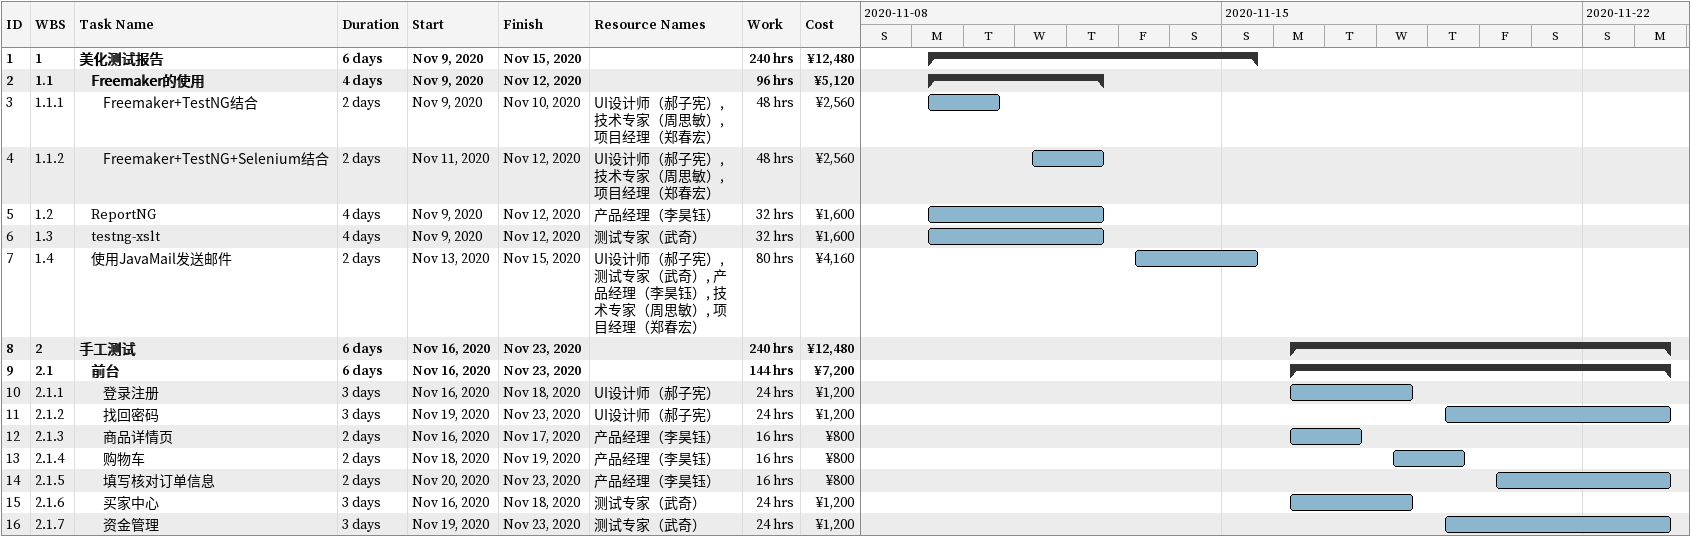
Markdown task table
| ID | WBS | Task | Duration | Start | Finish | Resources | Work (h) | Cost (¥) |
|---|---|---|---|---|---|---|---|---|
| 1 | 1 | **美化测试报告** | 6d | 2020-11-09 | 2020-11-15 |  | 240 | 12480 |
| 2 | 1.1 | **Freemaker的使用** | 4d | 2020-11-09 | 2020-11-12 |  | 96 | 5120 |
| 3 | 1.1.1 | Freemaker+TestNG结合 | 2d | 2020-11-09 | 2020-11-10 | UI设计师（郝子宪）, 技术专家（周思敏）, 项目经理（郑春宏） | 48 | 2560 |
| 4 | 1.1.2 | Freemaker+TestNG+Selenium结合 | 2d | 2020-11-11 | 2020-11-12 | UI设计师（郝子宪）, 技术专家（周思敏）, 项目经理（郑春宏） | 48 | 2560 |
| 5 | 1.2 | ReportNG | 4d | 2020-11-09 | 2020-11-12 | 产品经理（李昊钰） | 32 | 1600 |
| 6 | 1.3 | testng-xslt | 4d | 2020-11-09 | 2020-11-12 | 测试专家（武奇） | 32 | 1600 |
| 7 | 1.4 | 使用JavaMail发送邮件 | 2d | 2020-11-13 | 2020-11-15 | UI设计师（郝子宪）, 测试专家（武奇）, 产品经理（李昊钰）, 技术专家（周思敏）, 项目经理（郑春宏） | 80 | 4160 |
| 8 | 2 | **手工测试** | 6d | 2020-11-16 | 2020-11-23 |  | 240 | 12480 |
| 9 | 2.1 | **前台** | 6d | 2020-11-16 | 2020-11-23 |  | 144 | 7200 |
| 10 | 2.1.1 | 登录注册 | 3d | 2020-11-16 | 2020-11-18 | UI设计师（郝子宪） | 24 | 1200 |
| 11 | 2.1.2 | 找回密码 | 3d | 2020-11-19 | 2020-11-23 | UI设计师（郝子宪） | 24 | 1200 |
| 12 | 2.1.3 | 商品详情页 | 2d | 2020-11-16 | 2020-11-17 | 产品经理（李昊钰） | 16 | 800 |
| 13 | 2.1.4 | 购物车 | 2d | 2020-11-18 | 2020-11-19 | 产品经理（李昊钰） | 16 | 800 |
| 14 | 2.1.5 | 填写核对订单信息 | 2d | 2020-11-20 | 2020-11-23 | 产品经理（李昊钰） | 16 | 800 |
| 15 | 2.1.6 | 买家中心 | 3d | 2020-11-16 | 2020-11-18 | 测试专家（武奇） | 24 | 1200 |
| 16 | 2.1.7 | 资金管理 | 3d | 2020-11-19 | 2020-11-23 | 测试专家（武奇） | 24 | 1200 |
